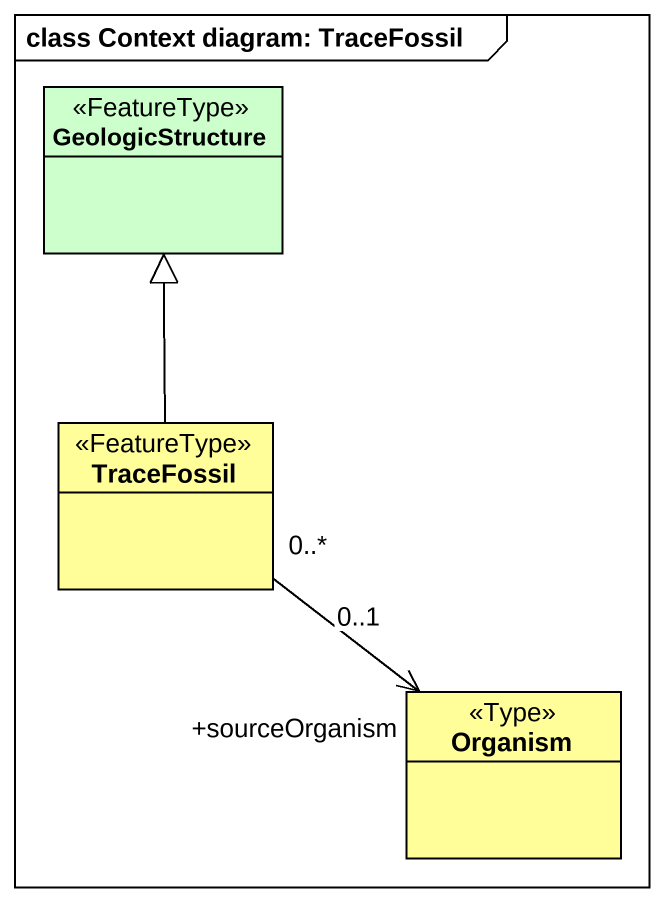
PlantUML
@startuml
mainframe class Context diagram: TraceFossil
hide circle
hide empty members
class GeologicStructure <<FeatureType>> #CCFFCC
class TraceFossil <<FeatureType>> #FFFE99
class Organism <<Type>> #FFFE99
TraceFossil -up-|> GeologicStructure
TraceFossil "0..*" --> "+sourceOrganism\n0..1" Organism
@enduml
